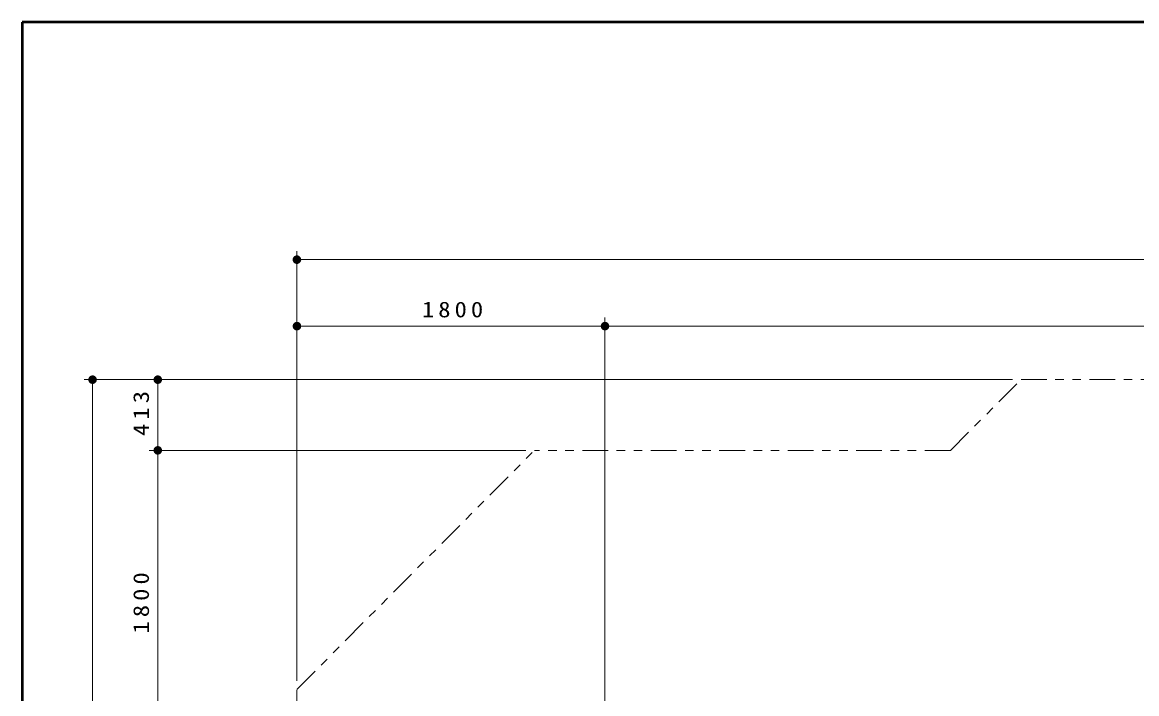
# Model space of a CAD drawing. Units: millimetres on the paper, scale 1:50. Extents: x -385 to 840, y 0 to 267.
# Drawn here: x -385 to -254.8, y 188.6 to 267 of the extents above; entities that cross this region are included whole.
import ezdxf

# ---------------------------------------------------------------- set-up
doc = ezdxf.new("R2010")
doc.units = ezdxf.units.MM
doc.linetypes.add('USER3', pattern=[8, 3, -1, 1, -1, 1, -1])
doc.layers.add('1_50', color=7, linetype='Continuous', lineweight=25)
doc.layers.add('LY_3', color=7, linetype='Continuous', lineweight=13)
doc.styles.add('ＭＳ ゴシック', font='')
doc.styles.get('ＭＳ ゴシック').set_extended_font_data('MS Gothic')

# ---------------------------------------------------------------- blocks, each defined once
blk = doc.blocks.new('filled_dot')
at = {"color": 0, "linetype": 'Continuous', "lineweight": -2, "const_width": 1.25}
blk.add_lwpolyline([(-0.625, 0, 1), (0.625, 0, 1)], format="xyb", close=True, dxfattribs=at)

msp = doc.modelspace()

# ---------------------------------------------------------------- linework, layer by layer
at = {"layer": '1_50', "lineweight": 13}
for p, q in [((-352.905, 190.087), (-352.905, 240.277)), ((-352.905, 239.277), (-129.425, 239.277)), ((-316.905, 175.238), (-316.905, 232.512)), ((-352.905, 231.512), (-316.905, 231.512)), ((-316.905, 231.512), (-165.425, 231.512)), ((-269.287, 225.262), (-377.786, 225.262)), ((-376.786, 62.998), (-376.786, 225.262)), ((-269.287, 225.262), (-370.17, 225.262)), ((-369.17, 217.004), (-369.17, 225.262)), ((-326.153, 217.004), (-370.17, 217.004)), ((-369.17, 181.004), (-369.17, 217.004))]:
    msp.add_line(p, q, dxfattribs=at)
at = {"layer": '1_50', "linetype": 'USER3', "lineweight": 13}
for p, q in [((-276.544, 217.004), (-268.287, 225.262)), ((-268.287, 225.262), (-222.043, 225.262)), ((-352.905, 189.087), (-325.153, 217.004)), ((-276.544, 217.004), (-325.153, 217.004)), ((-352.905, 146.009), (-352.905, 189.087))]:
    msp.add_line(p, q, dxfattribs=at)
at = {"layer": 'LY_3', "lineweight": 50}
for p, q in [((-385, 267), (-385, 0)), ((0, 267), (-385, 267))]:
    msp.add_line(p, q, dxfattribs=at)

# ---------------------------------------------------------------- block references
at = {"layer": '1_50', "lineweight": 13, "xscale": 0.4, "yscale": 0.4}
for p in [(-352.905, 239.277), (-352.905, 231.512), (-316.905, 231.512)]:
    msp.add_blockref('filled_dot', p, dxfattribs=at)
for p, rotation in [((-316.905, 231.512), 180), ((-376.786, 225.262), 270), ((-369.17, 225.262), 270), ((-369.17, 217.004), 90), ((-369.17, 217.004), 270)]:
    msp.add_blockref('filled_dot', p, dxfattribs=dict(at, rotation=rotation))

# ---------------------------------------------------------------- texts
at = {"layer": '1_50', "insert": (-334.484, 232.512), "char_height": 1.833, "attachment_point": 8, "style": 'ＭＳ ゴシック'}
msp.add_mtext('\\T1.33;\\W1.15;1800', dxfattribs=at)
at = {"layer": '1_50', "char_height": 1.833, "attachment_point": 8, "rotation": 90, "style": 'ＭＳ ゴシック'}
for s, insert in [('\\T1.33;\\W1.15;413', (-370.17, 221.55)), ('\\T1.33;\\W1.15;1800', (-370.17, 199.425))]:
    msp.add_mtext(s, dxfattribs=dict(at, insert=insert))

doc.saveas('drawing.dxf')
